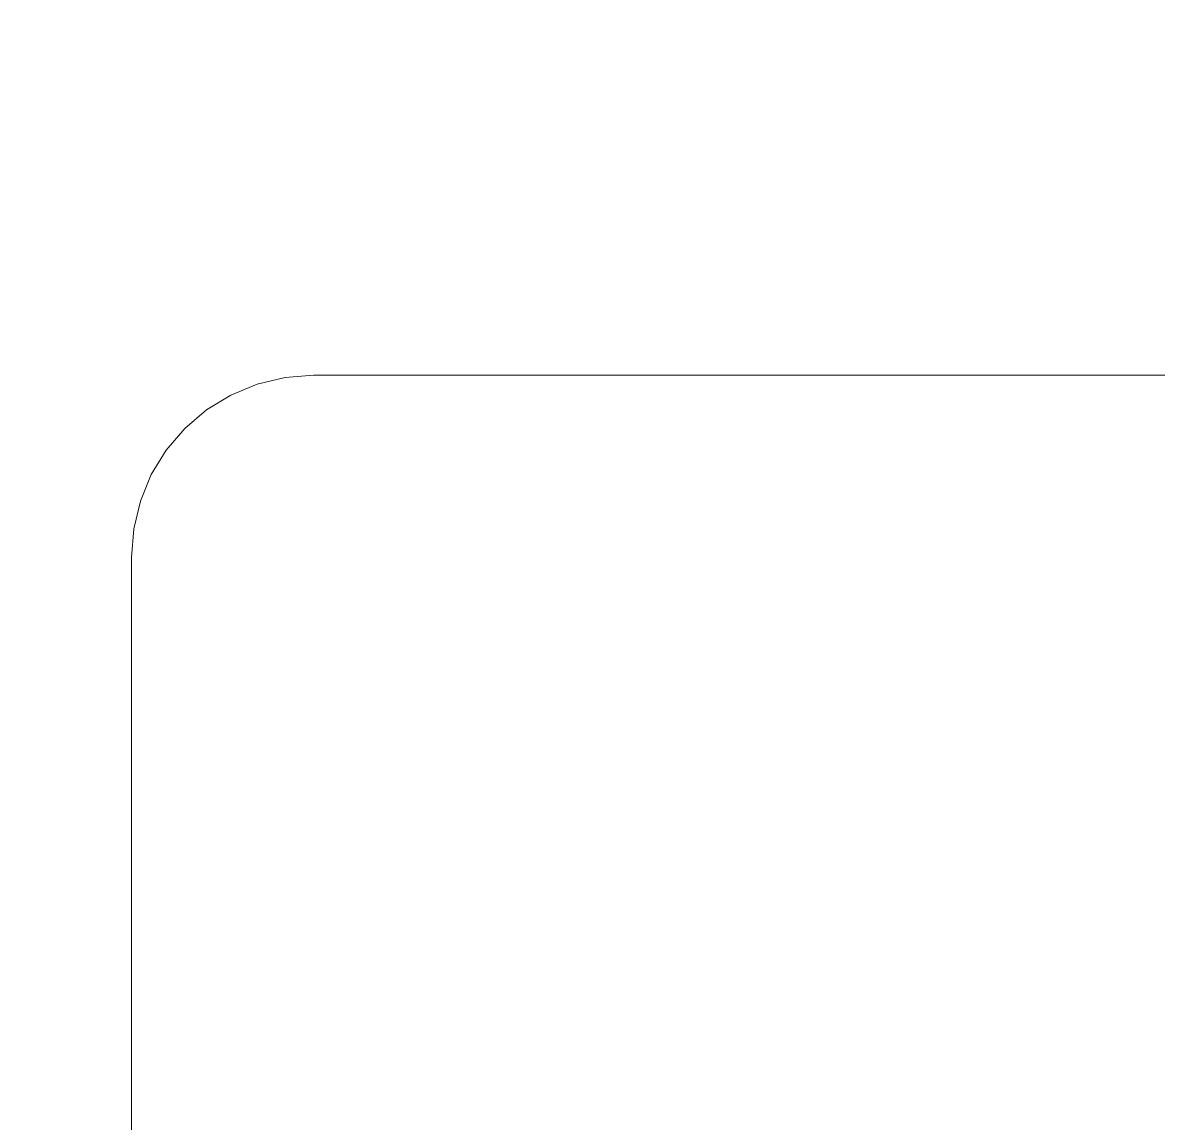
# Model space of a CAD drawing. Header units: centimetres. Extents: x -1762 to 3746, y -261 to 6534.
# Drawn here: x -1396.37 to -1383.89, y 5819.65 to 5831.73 of the extents above; entities that cross this region are included whole.
import ezdxf

# ---------------------------------------------------------------- set-up
doc = ezdxf.new("R2010")
doc.units = ezdxf.units.CM
doc.linetypes.add('Hidden', pattern=[0.714375, 0.47625, -0.238125])
for name, color, linetype, lineweight in [('A-ANNO-NOTE', 7, 'Continuous', 9), ('A-CLNG-PATT', 7, 'Continuous', 9), ('A-DETL-HDLN', 7, 'Hidden', 9)]:
    doc.layers.add(name, color=color, linetype=linetype, lineweight=lineweight)
doc.layers.add('G-IMPT', color=7, linetype='Continuous', lineweight=9, true_color=0x007f7f)

# ---------------------------------------------------------------- blocks, each defined once
blk = doc.blocks.new('PQ_RVR_ARQ-01_ZZ_ZZ_MO_T_A_rvt-1-Planta bodega almacenamiento congelados')
at = {"layer": 'A-CLNG-PATT', "lineweight": 18, "true_color": 0xd4d4d4}
h = blk.add_hatch(dxfattribs=at)
h.set_pattern_fill('FP_7', color=254, style=0, pattern_type=2)
h.set_pattern_definition([(90, (301.69, 3661.417), (-30, 2e-15), [])])
h.paths.add_polyline_path([(-1368.944, 5468.89), (-1368.944, 5603.36), (-1373.944, 5603.36), (-1373.944, 5613.36), (-1368.944, 5613.36), (-1368.944, 5649.277), (-1372.357, 5641.416), (-1382.259, 5641.416), (-1382.259, 5640.416), (-1384.191, 5640.416), (-1384.191, 5641.416), (-1384.629, 5641.416), (-1384.629, 5641.715), (-1372.554, 5641.715), (-1369.243, 5649.339), (-1369.27, 5668.24), (-1372.554, 5675.803), (-1380.005, 5675.803), (-1379.933, 5675.568), (-1376.835, 5675.551), (-1376.465, 5675.068), (-1376.366, 5672.009), (-1376.329, 5672.009), (-1376.222, 5670.509), (-1376.111, 5670.509), (-1376.111, 5669.759), (-1374.181, 5669.759), (-1374.294, 5647.759), (-1376.329, 5647.759), (-1376.433, 5647.359), (-1376.465, 5647.359), (-1376.465, 5642.468), (-1376.965, 5641.968), (-1380.005, 5641.961), (-1380.122, 5641.734), (-1386.445, 5641.734), (-1386.445, 5641.961), (-1409.91, 5641.985), (-1410.281, 5642.468), (-1410.281, 5675.068), (-1409.781, 5675.568), (-1386.445, 5675.568), (-1386.445, 5675.804), (-1384.629, 5675.804), (-1384.629, 5676.102), (-1384.191, 5676.102), (-1384.191, 5677.102), (-1382.259, 5677.102), (-1382.259, 5676.102), (-1372.357, 5676.102), (-1368.944, 5668.24), (-1368.944, 5704.56), (-1379.672, 5704.56), (-1379.672, 5705.06), (-1374.672, 5705.06), (-1374.672, 5719.06), (-1379.672, 5719.06), (-1379.672, 5719.56), (-1368.944, 5719.56), (-1368.944, 5719.86), (-1393.79, 5719.958), (-1394.445, 5720.325), (-1394.862, 5720.802), (-1395.074, 5721.242), (-1395.172, 5721.86), (-1395.074, 5826.478), (-1394.707, 5827.133), (-1394.23, 5827.55), (-1393.729, 5827.777), (-1393.172, 5827.86), (-1368.944, 5827.86), (-1368.944, 5851.587), (-1373.944, 5851.587), (-1373.944, 5861.587), (-1368.944, 5861.587), (-1368.944, 5898.378), (-1399.641, 5898.378), (-1399.641, 5893.378), (-1409.641, 5893.378), (-1409.641, 5898.378), (-1446.031, 5898.378), (-1446.031, 5468.89)])
blk = doc.blocks.new('EQ-05-007 - EQ-05-007_dwg_Agrupar_318-1548993-Planta bodega almacenamiento congelados')
at = {"layer": 'A-DETL-HDLN'}
for p, q in [((61, 2), (61, 106)), ((60.975, 1.687), (61, 2)), ((60.975, 1.687), (60.902, 1.382)), ((60.902, 1.382), (60.782, 1.092)), ((60.782, 1.092), (60.618, 0.825)), ((60.414, 0.586), (60.618, 0.825)), ((60.414, 0.586), (60.176, 0.382)), ((60.176, 0.382), (59.908, 0.218)), ((59.908, 0.218), (59.618, 0.098)), ((59, 0), (34.163, 0)), ((59.313, 0.025), (59, 0)), ((59.618, 0.098), (59.313, 0.025))]:
    blk.add_line(p, q, dxfattribs=at)
at = {"layer": 'G-IMPT', "color": 9, "true_color": 0xc0c0c0}
for p, q in [((61, 2), (61, 106)), ((60.975, 1.687), (61, 2)), ((61, 2), (60.975, 1.687)), ((61, 2), (60.975, 1.687)), ((60.975, 1.687), (60.902, 1.382)), ((60.902, 1.382), (60.782, 1.092)), ((60.782, 1.092), (60.618, 0.825)), ((60.618, 0.825), (60.782, 1.092)), ((60.414, 0.586), (60.618, 0.825)), ((60.618, 0.825), (60.414, 0.586)), ((60.414, 0.586), (60.176, 0.382)), ((60.176, 0.382), (60.414, 0.586)), ((60.176, 0.382), (59.908, 0.218)), ((59.908, 0.218), (59.618, 0.098)), ((59, 0), (34.163, 0)), ((59.313, 0.025), (59, 0)), ((59.618, 0.098), (59.313, 0.025)), ((59.313, 0.025), (59.618, 0.098))]:
    blk.add_line(p, q, dxfattribs=at)
at = {"layer": 'G-IMPT', "color": 9, "true_color": 0xc0c0c0, "flags": 128}
for points in [[(34.1, 108), (59, 108), (59.313, 107.976), (59.618, 107.902), (59.908, 107.782), (60.176, 107.618), (60.414, 107.414), (60.618, 107.176), (60.782, 106.908), (60.902, 106.618), (60.975, 106.313), (61, 106), (61, 2), (61, 106), (60.975, 106.313)], [(60.975, 1.687), (60.902, 1.382), (60.782, 1.092), (60.618, 0.825), (60.414, 0.586), (60.176, 0.382), (59.908, 0.218), (59.618, 0.098), (59.313, 0.025), (59, 0), (34.163, 0)], [(60.975, 1.687), (60.902, 1.382), (60.782, 1.092)], [(60.176, 0.382), (59.908, 0.218), (59.618, 0.098)], [(59.313, 0.025), (59, 0), (34.163, 0)]]:
    blk.add_lwpolyline(points, dxfattribs=at)
blk = doc.blocks.new('EQ-05-007 - EQ-05-007_dwg_011_ENZUNCHADOR_dwg-1549000-Planta bodega almacenamiento congelados')
blk.add_blockref('EQ-05-007 - EQ-05-007_dwg_Agrupar_318-1548993-Planta bodega almacenamiento congelados', (0, 0))
blk = doc.blocks.new('EQ-05-007 - EQ-05-007_dwg-1548992-Planta bodega almacenamiento congelados')
blk.add_blockref('EQ-05-007 - EQ-05-007_dwg_011_ENZUNCHADOR_dwg-1549000-Planta bodega almacenamiento congelados', (0, 0))
blk = doc.blocks.new('EQ-05-007 - EQ-05-007-1549005-Planta bodega almacenamiento congelados')
blk.add_blockref('EQ-05-007 - EQ-05-007_dwg-1548992-Planta bodega almacenamiento congelados', (0, 0))

msp = doc.modelspace()

# ---------------------------------------------------------------- linework, layer by layer
at = {"layer": 'A-ANNO-NOTE', "color": 96, "lineweight": 25, "true_color": 0x008000}
msp.add_circle((-1368.944, 5834.942), 39.687, dxfattribs=at)

# ---------------------------------------------------------------- block references
at = {"lineweight": 5}
msp.add_blockref('PQ_RVR_ARQ-01_ZZ_ZZ_MO_T_A_rvt-1-Planta bodega almacenamiento congelados', (0, 0), dxfattribs=at)
at = {"layer": 'A-DETL-HDLN', "rotation": 180}
msp.add_blockref('EQ-05-007 - EQ-05-007-1549005-Planta bodega almacenamiento congelados', (-1334.172, 5827.86), dxfattribs=at)

doc.saveas('drawing.dxf')
